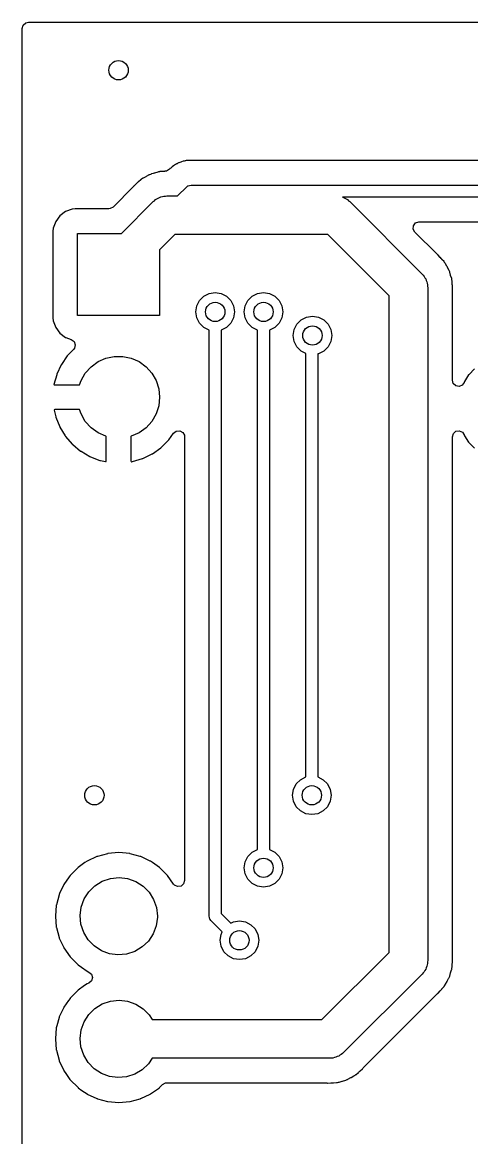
# Model space of a CAD drawing. Extents: x 175.5 to 201.5, y -108.8 to -70.5.
# Drawn here: x 175.51 to 184.81, y -93.58 to -70.51 of the extents above; entities that cross this region are included whole.
import ezdxf

# ---------------------------------------------------------------- set-up
doc = ezdxf.new("R2010")
doc.units = 0
doc.layers.add('BLACK', color=7, linetype='CONTINUOUS')

msp = doc.modelspace()

# ---------------------------------------------------------------- linework, layer by layer
at = {"layer": 'BLACK', "linetype": 'CONTINUOUS'}
for p, q in [((175.508, -70.6345), (175.529, -70.5664)), ((175.529, -70.5664), (175.582, -70.5199)), ((175.582, -70.5199), (175.635, -70.5085)), ((175.635, -70.5085), (198.747, -70.5085)), ((175.508, -108.365), (175.508, -70.6345)), ((178.881, -73.375), (178.861, -73.379)), ((178.883, -73.3744), (178.881, -73.375)), ((178.9, -73.3693), (178.883, -73.3744)), ((178.944, -73.3679), (178.9, -73.3693)), ((178.956, -73.367), (178.944, -73.3679)), ((178.96, -73.3665), (178.956, -73.367)), ((178.956, -73.367), (178.956, -73.367)), ((178.956, -73.367), (178.956, -73.367)), ((178.956, -73.367), (178.956, -73.367)), ((178.988, -73.3665), (178.96, -73.3665)), ((178.992, -73.3664), (178.988, -73.3665)), ((179.052, -73.3645), (178.992, -73.3664)), ((179.06, -73.3643), (179.052, -73.3645)), ((179.068, -73.366), (179.06, -73.3643)), ((179.079, -73.3665), (179.068, -73.366)), ((190.464, -73.3665), (179.079, -73.3665)), ((178.31, -73.6065), (178.245, -73.6276)), ((178.324, -73.605), (178.31, -73.6065)), ((178.344, -73.6014), (178.324, -73.605)), ((178.357, -73.5977), (178.344, -73.6014)), ((178.364, -73.5974), (178.357, -73.5977)), ((178.425, -73.5942), (178.364, -73.5974)), ((178.364, -73.5974), (178.364, -73.5974)), ((178.432, -73.5936), (178.425, -73.5942)), ((178.449, -73.5918), (178.432, -73.5936)), ((178.452, -73.5915), (178.449, -73.5918)), ((178.449, -73.5918), (178.449, -73.5918)), ((178.456, -73.5915), (178.452, -73.5915)), ((178.457, -73.5914), (178.456, -73.5915)), ((178.459, -73.5913), (178.457, -73.5914)), ((178.495, -73.5856), (178.459, -73.5911)), ((178.459, -73.5911), (178.459, -73.5913)), ((178.554, -73.5458), (178.495, -73.5856)), ((178.558, -73.5406), (178.554, -73.5458)), ((178.563, -73.5345), (178.558, -73.5406)), ((178.558, -73.5406), (178.558, -73.5406)), ((178.579, -73.5226), (178.563, -73.5345)), ((178.594, -73.5098), (178.579, -73.5226)), ((178.609, -73.4955), (178.594, -73.5098)), ((178.635, -73.4796), (178.609, -73.4955)), ((178.647, -73.4729), (178.635, -73.4796)), ((178.657, -73.4664), (178.647, -73.4729)), ((178.675, -73.4531), (178.657, -73.4664)), ((178.692, -73.4404), (178.675, -73.4531)), ((178.7, -73.4375), (178.692, -73.4404)), ((178.711, -73.433), (178.7, -73.4375)), ((178.7, -73.4375), (178.7, -73.4375)), ((178.729, -73.4243), (178.711, -73.433)), ((178.74, -73.418), (178.729, -73.4243)), ((178.746, -73.414), (178.74, -73.418)), ((178.74, -73.418), (178.74, -73.418)), ((178.789, -73.4016), (178.746, -73.414)), ((178.8, -73.3978), (178.789, -73.4016)), ((178.834, -73.3844), (178.8, -73.3978)), ((178.841, -73.3815), (178.834, -73.3844)), ((178.834, -73.3844), (178.834, -73.3844)), ((178.856, -73.3796), (178.841, -73.3815)), ((178.861, -73.379), (178.856, -73.3796)), ((177.891, -73.8239), (177.877, -73.8384)), ((177.899, -73.8179), (177.891, -73.8239)), ((177.907, -73.811), (177.899, -73.8179)), ((177.912, -73.8067), (177.907, -73.811)), ((177.958, -73.7654), (177.912, -73.8067)), ((177.963, -73.761), (177.958, -73.7654)), ((177.958, -73.7654), (177.958, -73.7654)), ((177.969, -73.7577), (177.963, -73.761)), ((177.975, -73.7539), (177.969, -73.7577)), ((177.969, -73.7577), (177.969, -73.7577)), ((177.992, -73.7427), (177.975, -73.7539)), ((177.997, -73.738), (177.992, -73.7427)), ((178.002, -73.7339), (177.997, -73.738)), ((177.997, -73.738), (177.997, -73.738)), ((178.008, -73.7309), (178.002, -73.7339)), ((178.063, -73.7028), (178.008, -73.7309)), ((178.008, -73.7309), (178.008, -73.7309)), ((178.069, -73.6997), (178.063, -73.7028)), ((178.123, -73.6688), (178.069, -73.6997)), ((178.128, -73.6655), (178.123, -73.6688)), ((178.142, -73.6611), (178.128, -73.6655)), ((178.16, -73.6536), (178.142, -73.6611)), ((178.173, -73.6472), (178.16, -73.6536)), ((178.179, -73.6455), (178.173, -73.6472)), ((178.218, -73.635), (178.179, -73.6455)), ((178.179, -73.6455), (178.179, -73.6455)), ((178.239, -73.6295), (178.218, -73.635)), ((178.245, -73.6276), (178.239, -73.6295)), ((177.8, -73.9152), (177.386, -74.3296)), ((177.813, -73.9001), (177.8, -73.9152)), ((177.817, -73.8941), (177.813, -73.9001)), ((177.821, -73.8887), (177.817, -73.8941)), ((177.817, -73.8941), (177.817, -73.8941)), ((177.872, -73.843), (177.821, -73.8887)), ((177.877, -73.8384), (177.872, -73.843)), ((178.723, -74.1), (178.912, -73.9116)), ((178.912, -73.9116), (178.929, -73.8983)), ((178.929, -73.8983), (178.932, -73.8948)), ((178.932, -73.8948), (178.935, -73.894)), ((178.935, -73.894), (178.94, -73.8901)), ((178.94, -73.8901), (178.97, -73.8837)), ((178.97, -73.8837), (179, -73.875)), ((179, -73.875), (190.5, -73.875)), ((177.559, -74.875), (178.217, -74.2172)), ((178.217, -74.2172), (178.243, -74.1987)), ((178.243, -74.1987), (178.265, -74.1764)), ((178.265, -74.1764), (178.293, -74.1621)), ((178.293, -74.1621), (178.318, -74.1436)), ((178.318, -74.1436), (178.348, -74.1339)), ((178.348, -74.1339), (178.376, -74.1196)), ((178.376, -74.1196), (178.407, -74.1147)), ((178.407, -74.1147), (178.437, -74.1049)), ((178.437, -74.1049), (178.469, -74.1049)), ((178.469, -74.1049), (178.5, -74.1)), ((178.5, -74.1), (178.723, -74.1)), ((190.448, -74.125), (182.134, -74.125)), ((182.134, -74.125), (182.152, -74.1339)), ((182.152, -74.1339), (182.182, -74.1436)), ((182.182, -74.1436), (182.207, -74.1621)), ((182.207, -74.1621), (182.235, -74.1764)), ((182.235, -74.1764), (182.257, -74.1987)), ((182.257, -74.1987), (182.283, -74.2172)), ((182.283, -74.2172), (183.783, -75.7172)), ((176.287, -74.5117), (176.199, -74.6283)), ((176.403, -74.4244), (176.287, -74.5117)), ((176.54, -74.3733), (176.403, -74.4244)), ((176.602, -74.3665), (176.54, -74.3733)), ((177.296, -74.3665), (176.602, -74.3665)), ((177.323, -74.3636), (177.296, -74.3665)), ((177.386, -74.3296), (177.323, -74.3636)), ((176.199, -74.6283), (176.148, -74.7647)), ((183.599, -74.7863), (183.604, -74.7155)), ((183.604, -74.7155), (183.647, -74.6586)), ((183.647, -74.6586), (183.714, -74.6338)), ((183.714, -74.6338), (183.723, -74.6335)), ((183.723, -74.6335), (189.849, -74.6335)), ((176.148, -74.7647), (176.141, -74.8269)), ((176.141, -74.8269), (176.141, -76.6231)), ((176.65, -76.575), (176.65, -74.875)), ((176.65, -74.875), (177.559, -74.875)), ((178.666, -74.9), (178.35, -75.2157)), ((181.834, -74.9), (178.666, -74.9)), ((183.1, -76.1657), (181.834, -74.9)), ((183.633, -74.8486), (183.599, -74.7863)), ((184.085, -75.3), (183.633, -74.8486)), ((178.35, -75.2157), (178.35, -76.575)), ((184.1, -75.3129), (184.085, -75.3)), ((184.104, -75.3157), (184.1, -75.3129)), ((184.111, -75.3211), (184.104, -75.3157)), ((184.116, -75.326), (184.111, -75.3211)), ((184.157, -75.372), (184.116, -75.326)), ((184.162, -75.3767), (184.157, -75.372)), ((184.176, -75.3913), (184.162, -75.3767)), ((184.178, -75.3938), (184.176, -75.3913)), ((184.189, -75.4072), (184.178, -75.3938)), ((184.193, -75.4122), (184.189, -75.4072)), ((184.235, -75.4581), (184.193, -75.4122)), ((184.235, -75.4582), (184.235, -75.4581)), ((184.239, -75.4631), (184.235, -75.4582)), ((184.242, -75.4688), (184.239, -75.4631)), ((184.246, -75.4752), (184.242, -75.4688)), ((184.242, -75.4688), (184.242, -75.4688)), ((184.257, -75.4915), (184.246, -75.4752)), ((184.266, -75.5025), (184.257, -75.4915)), ((184.291, -75.5512), (184.266, -75.5025)), ((184.297, -75.5634), (184.291, -75.5512)), ((184.3, -75.5692), (184.297, -75.5634)), ((184.335, -75.6284), (184.3, -75.5692)), ((184.337, -75.6347), (184.335, -75.6284)), ((184.339, -75.6418), (184.337, -75.6347)), ((184.337, -75.6347), (184.337, -75.6347)), ((184.346, -75.6601), (184.339, -75.6418)), ((184.353, -75.6726), (184.346, -75.6601)), ((184.355, -75.679), (184.353, -75.6726)), ((184.371, -75.7387), (184.355, -75.679)), ((184.355, -75.679), (184.355, -75.679)), ((183.783, -75.7172), (183.801, -75.7426)), ((183.801, -75.7426), (183.824, -75.7649)), ((183.824, -75.7649), (183.838, -75.7929)), ((183.838, -75.7929), (183.856, -75.8184)), ((183.856, -75.8184), (183.866, -75.8483)), ((183.866, -75.8483), (183.88, -75.8764)), ((183.88, -75.8764), (183.885, -75.9075)), ((183.885, -75.9075), (183.895, -75.9374)), ((184.372, -75.745), (184.371, -75.7387)), ((184.394, -75.8101), (184.372, -75.745)), ((184.394, -75.8166), (184.394, -75.8101)), ((184.395, -75.8241), (184.394, -75.8166)), ((184.394, -75.8166), (184.394, -75.8166)), ((184.399, -75.8435), (184.395, -75.8241)), ((184.402, -75.8571), (184.399, -75.8435)), ((184.403, -75.8637), (184.402, -75.8571)), ((184.406, -75.9254), (184.403, -75.8637)), ((184.403, -75.8637), (184.403, -75.8637)), ((179.265, -76.1764), (179.376, -76.1196)), ((179.376, -76.1196), (179.5, -76.1)), ((179.5, -76.1), (179.624, -76.1196)), ((179.624, -76.1196), (179.735, -76.1764)), ((180.265, -76.1764), (180.376, -76.1196)), ((180.376, -76.1196), (180.5, -76.1)), ((180.5, -76.1), (180.624, -76.1196)), ((180.624, -76.1196), (180.735, -76.1764)), ((183.895, -75.9374), (183.895, -75.9689)), ((183.895, -75.9689), (183.9, -76)), ((183.9, -76), (183.9, -89.9142)), ((184.406, -75.932), (184.406, -75.9254)), ((184.409, -75.9524), (184.406, -75.932)), ((184.409, -75.9729), (184.409, -75.9524)), ((184.409, -75.9795), (184.409, -75.9729)), ((184.411, -76.0329), (184.409, -75.9795)), ((184.409, -76.0814), (184.41, -76.0617)), ((184.409, -77.9151), (184.409, -76.0814)), ((184.41, -76.0617), (184.411, -76.0543)), ((184.412, -76.0478), (184.411, -76.0329)), ((184.411, -76.0543), (184.412, -76.0478)), ((179.1, -76.5), (179.12, -76.3764)), ((179.12, -76.3764), (179.176, -76.2649)), ((179.176, -76.2649), (179.265, -76.1764)), ((179.735, -76.1764), (179.824, -76.2649)), ((179.824, -76.2649), (179.88, -76.3764)), ((179.88, -76.3764), (179.9, -76.5)), ((180.1, -76.5), (180.12, -76.3764)), ((180.12, -76.3764), (180.176, -76.2649)), ((180.176, -76.2649), (180.265, -76.1764)), ((180.735, -76.1764), (180.824, -76.2649)), ((180.824, -76.2649), (180.88, -76.3764)), ((180.88, -76.3764), (180.9, -76.5)), ((183.1, -89.7485), (183.1, -76.1657)), ((178.35, -76.575), (176.65, -76.575)), ((179.12, -76.6236), (179.1, -76.5)), ((179.9, -76.5), (179.88, -76.6236)), ((180.12, -76.6236), (180.1, -76.5)), ((180.9, -76.5), (180.88, -76.6236)), ((181.389, -76.6073), (181.512, -76.5877)), ((181.512, -76.5877), (181.636, -76.6073)), ((176.141, -76.6231), (176.148, -76.6853)), ((176.148, -76.6853), (176.199, -76.8217)), ((176.199, -76.8217), (176.287, -76.9383)), ((179.176, -76.7351), (179.12, -76.6236)), ((179.265, -76.8236), (179.176, -76.7351)), ((179.375, -76.8797), (179.265, -76.8236)), ((179.735, -76.8236), (179.625, -76.8797)), ((179.824, -76.7351), (179.735, -76.8236)), ((179.88, -76.6236), (179.824, -76.7351)), ((180.176, -76.7351), (180.12, -76.6236)), ((180.265, -76.8236), (180.176, -76.7351)), ((180.375, -76.8797), (180.265, -76.8236)), ((180.735, -76.8236), (180.625, -76.8797)), ((180.824, -76.7351), (180.735, -76.8236)), ((180.88, -76.6236), (180.824, -76.7351)), ((181.132, -76.8641), (181.189, -76.7526)), ((181.189, -76.7526), (181.277, -76.6641)), ((181.277, -76.6641), (181.389, -76.6073)), ((181.636, -76.6073), (181.747, -76.6641)), ((181.747, -76.6641), (181.836, -76.7526)), ((181.836, -76.7526), (181.893, -76.8641)), ((176.287, -76.9383), (176.403, -77.0256)), ((176.403, -77.0256), (176.412, -77.0288)), ((176.412, -77.0288), (176.412, -77.0288)), ((176.412, -77.0288), (176.521, -77.0697)), ((179.375, -89), (179.375, -76.8797)), ((179.625, -76.8797), (179.625, -88.9482)), ((180.375, -87.6203), (180.375, -76.8797)), ((180.625, -76.8797), (180.625, -87.6203)), ((181.112, -76.9877), (181.132, -76.8641)), ((181.132, -77.1113), (181.112, -76.9877)), ((181.893, -76.8641), (181.912, -76.9877)), ((181.912, -76.9877), (181.893, -77.1113)), ((176.568, -77.2748), (176.445, -77.4037)), ((176.521, -77.0697), (176.578, -77.1124)), ((176.587, -77.2483), (176.568, -77.2748)), ((176.578, -77.1124), (176.602, -77.1789)), ((176.602, -77.1789), (176.587, -77.2483)), ((181.189, -77.2228), (181.132, -77.1113)), ((181.277, -77.3113), (181.189, -77.2228)), ((181.836, -77.2228), (181.747, -77.3113)), ((181.893, -77.1113), (181.836, -77.2228)), ((176.438, -77.4117), (176.318, -77.5876)), ((176.445, -77.4037), (176.438, -77.4117)), ((176.931, -77.6333), (177.075, -77.5289)), ((177.075, -77.5289), (177.237, -77.4566)), ((177.237, -77.4566), (177.411, -77.4197)), ((177.411, -77.4197), (177.589, -77.4197)), ((177.589, -77.4197), (177.763, -77.4566)), ((177.763, -77.4566), (177.925, -77.5289)), ((177.925, -77.5289), (178.069, -77.6333)), ((181.375, -77.3611), (181.277, -77.3113)), ((181.375, -86.1203), (181.375, -77.3611)), ((181.636, -77.3681), (181.625, -77.3699)), ((181.625, -77.3699), (181.625, -86.1203)), ((181.747, -77.3113), (181.636, -77.3681)), ((176.313, -77.5966), (176.223, -77.7898)), ((176.318, -77.5876), (176.313, -77.5966)), ((176.812, -77.7654), (176.931, -77.6333)), ((178.069, -77.6333), (178.188, -77.7654)), ((184.866, -77.6795), (184.754, -77.7921)), ((176.22, -77.7995), (176.164, -77.9992)), ((176.223, -77.7898), (176.22, -77.7995)), ((176.694, -78.011), (176.723, -77.9193)), ((176.723, -77.9193), (176.812, -77.7654)), ((178.188, -77.7654), (178.277, -77.9193)), ((178.277, -77.9193), (178.331, -78.0883)), ((184.426, -77.9795), (184.409, -77.9151)), ((184.478, -78.0279), (184.426, -77.9795)), ((184.651, -77.9587), (184.614, -78.0132)), ((184.652, -77.9589), (184.651, -77.9587)), ((184.653, -77.9563), (184.652, -77.9589)), ((184.654, -77.9548), (184.653, -77.9563)), ((184.655, -77.9522), (184.654, -77.9548)), ((184.661, -77.9391), (184.655, -77.9522)), ((184.745, -77.8035), (184.661, -77.9391)), ((184.754, -77.7921), (184.745, -77.8035)), ((176.164, -77.9992), (176.166, -78.0076)), ((176.166, -78.0076), (176.178, -78.011)), ((176.178, -78.011), (176.694, -78.011)), ((178.331, -78.0883), (178.35, -78.265)), ((184.548, -78.0404), (184.478, -78.0279)), ((184.614, -78.0132), (184.548, -78.0404)), ((178.331, -78.4417), (178.277, -78.6107)), ((178.35, -78.265), (178.331, -78.4417)), ((176.17, -78.523), (176.168, -78.533)), ((176.168, -78.533), (176.199, -78.6674)), ((176.183, -78.519), (176.17, -78.523)), ((176.694, -78.519), (176.183, -78.519)), ((176.199, -78.6674), (176.202, -78.6773)), ((176.202, -78.6773), (176.282, -78.8746)), ((176.723, -78.6107), (176.694, -78.519)), ((176.812, -78.7646), (176.723, -78.6107)), ((178.277, -78.6107), (178.188, -78.7646)), ((176.282, -78.8746), (176.286, -78.8838)), ((176.286, -78.8838), (176.398, -79.0654)), ((176.931, -78.8967), (176.812, -78.7646)), ((177.075, -79.0011), (176.931, -78.8967)), ((178.069, -78.8967), (177.925, -79.0011)), ((178.188, -78.7646), (178.069, -78.8967)), ((176.398, -79.0654), (176.404, -79.0737)), ((176.404, -79.0737), (176.543, -79.2347)), ((177.237, -79.0734), (177.075, -79.0011)), ((177.246, -79.0752), (177.237, -79.0734)), ((177.246, -79.5841), (177.246, -79.0752)), ((177.763, -79.0734), (177.754, -79.0752)), ((177.754, -79.0752), (177.754, -79.5835)), ((177.925, -79.0011), (177.763, -79.0734)), ((178.534, -79.1518), (178.541, -79.144)), ((178.541, -79.144), (178.638, -79.0084)), ((178.638, -79.0084), (178.694, -78.9647)), ((178.694, -78.9647), (178.765, -78.9583)), ((178.765, -78.9583), (178.828, -78.9911)), ((178.828, -78.9911), (178.863, -79.0527)), ((178.863, -79.0527), (178.867, -79.0819)), ((178.867, -79.0819), (178.867, -88.2635)), ((184.409, -79.0844), (184.429, -79.0163)), ((184.409, -89.8328), (184.409, -79.0844)), ((184.429, -79.0163), (184.482, -78.9698)), ((184.482, -78.9698), (184.552, -78.9597)), ((184.552, -78.9597), (184.617, -78.9892)), ((184.617, -78.9892), (184.654, -79.0446)), ((184.654, -79.0446), (184.655, -79.049)), ((184.655, -79.049), (184.662, -79.0621)), ((184.662, -79.0621), (184.745, -79.1975)), ((176.543, -79.2347), (176.551, -79.2419)), ((176.551, -79.2419), (176.714, -79.3779)), ((178.202, -79.4325), (178.375, -79.3088)), ((178.375, -79.3088), (178.383, -79.3021)), ((178.383, -79.3021), (178.534, -79.1518)), ((184.745, -79.1975), (184.754, -79.2089)), ((184.754, -79.2089), (184.867, -79.3214)), ((176.714, -79.3779), (176.723, -79.3838)), ((176.723, -79.3838), (176.907, -79.4913)), ((176.907, -79.4913), (176.916, -79.4957)), ((176.916, -79.4957), (177.115, -79.5717)), ((177.115, -79.5717), (177.125, -79.5746)), ((177.125, -79.5746), (177.228, -79.5956)), ((177.228, -79.5956), (177.242, -79.5944)), ((177.242, -79.5944), (177.246, -79.5841)), ((177.754, -79.5835), (177.758, -79.5974)), ((177.758, -79.5974), (177.771, -79.5994)), ((177.771, -79.5994), (177.778, -79.5985)), ((177.778, -79.5985), (177.788, -79.5964)), ((177.788, -79.5964), (177.992, -79.5352)), ((177.992, -79.5352), (178.002, -79.5314)), ((178.002, -79.5314), (178.193, -79.4377)), ((178.193, -79.4377), (178.202, -79.4325)), ((181.12, -86.3764), (181.176, -86.2649)), ((181.176, -86.2649), (181.265, -86.1764)), ((181.265, -86.1764), (181.375, -86.1203)), ((181.625, -86.1203), (181.735, -86.1764)), ((181.735, -86.1764), (181.824, -86.2649)), ((181.824, -86.2649), (181.88, -86.3764)), ((181.1, -86.5), (181.12, -86.3764)), ((181.12, -86.6236), (181.1, -86.5)), ((181.88, -86.3764), (181.9, -86.5)), ((181.9, -86.5), (181.88, -86.6236)), ((181.176, -86.7351), (181.12, -86.6236)), ((181.265, -86.8236), (181.176, -86.7351)), ((181.824, -86.7351), (181.735, -86.8236)), ((181.88, -86.6236), (181.824, -86.7351)), ((181.376, -86.8804), (181.265, -86.8236)), ((181.5, -86.9), (181.376, -86.8804)), ((181.624, -86.8804), (181.5, -86.9)), ((181.735, -86.8236), (181.624, -86.8804)), ((180.176, -87.7649), (180.265, -87.6764)), ((180.265, -87.6764), (180.375, -87.6203)), ((180.625, -87.6203), (180.735, -87.6764)), ((180.735, -87.6764), (180.824, -87.7649)), ((176.805, -87.8927), (176.665, -87.9906)), ((176.848, -87.8625), (176.805, -87.8927)), ((176.853, -87.8602), (176.848, -87.8625)), ((177.051, -87.768), (176.853, -87.8602)), ((176.853, -87.8602), (176.853, -87.8602)), ((177.056, -87.7657), (177.051, -87.768)), ((177.051, -87.768), (177.051, -87.768)), ((177.061, -87.7643), (177.056, -87.7657)), ((177.272, -87.7079), (177.061, -87.7643)), ((177.061, -87.7643), (177.061, -87.7643)), ((177.277, -87.7065), (177.272, -87.7079)), ((177.272, -87.7079), (177.272, -87.7079)), ((177.505, -87.6865), (177.277, -87.7065)), ((177.733, -87.7065), (177.505, -87.6865)), ((177.738, -87.7079), (177.733, -87.7065)), ((177.949, -87.7643), (177.738, -87.7079)), ((177.738, -87.7079), (177.738, -87.7079)), ((177.954, -87.7657), (177.949, -87.7643)), ((177.949, -87.7643), (177.949, -87.7643)), ((177.959, -87.768), (177.954, -87.7657)), ((178.157, -87.8602), (177.959, -87.768)), ((177.959, -87.768), (177.959, -87.768)), ((178.162, -87.8625), (178.157, -87.8602)), ((178.157, -87.8602), (178.157, -87.8602)), ((178.205, -87.8927), (178.162, -87.8625)), ((178.345, -87.9906), (178.205, -87.8927)), ((180.1, -88), (180.12, -87.8764)), ((180.12, -87.8764), (180.176, -87.7649)), ((180.824, -87.7649), (180.88, -87.8764)), ((180.88, -87.8764), (180.9, -88)), ((176.661, -87.9938), (176.499, -88.1557)), ((176.665, -87.9906), (176.661, -87.9938)), ((176.665, -87.9906), (176.665, -87.9906)), ((178.349, -87.9938), (178.345, -87.9906)), ((178.345, -87.9906), (178.345, -87.9906)), ((178.511, -88.1557), (178.349, -87.9938)), ((180.12, -88.1236), (180.1, -88)), ((180.176, -88.2351), (180.12, -88.1236)), ((180.88, -88.1236), (180.824, -88.2351)), ((180.9, -88), (180.88, -88.1236)), ((176.365, -88.3482), (176.28, -88.5312)), ((176.367, -88.3433), (176.365, -88.3482)), ((176.365, -88.3482), (176.365, -88.3482)), ((176.475, -88.1899), (176.367, -88.3433)), ((176.496, -88.1602), (176.475, -88.1899)), ((176.499, -88.1557), (176.496, -88.1602)), ((176.496, -88.1602), (176.496, -88.1602)), ((176.885, -88.4944), (177.012, -88.3696)), ((177.012, -88.3696), (177.164, -88.2761)), ((177.164, -88.2761), (177.333, -88.2187)), ((177.333, -88.2187), (177.511, -88.2)), ((177.511, -88.2), (177.688, -88.2211)), ((177.688, -88.2211), (177.856, -88.281)), ((177.856, -88.281), (178.006, -88.3765)), ((178.514, -88.1602), (178.511, -88.1557)), ((178.637, -88.3358), (178.514, -88.1602)), ((178.514, -88.1602), (178.514, -88.1602)), ((178.658, -88.3587), (178.637, -88.3358)), ((178.723, -88.3882), (178.658, -88.3587)), ((178.846, -88.3316), (178.793, -88.3781)), ((178.867, -88.2635), (178.846, -88.3316)), ((180.265, -88.3236), (180.176, -88.2351)), ((180.376, -88.3804), (180.265, -88.3236)), ((180.735, -88.3236), (180.624, -88.3804)), ((180.824, -88.2351), (180.735, -88.3236)), ((176.269, -88.5561), (176.213, -88.7666)), ((176.271, -88.5508), (176.269, -88.5561)), ((176.269, -88.5561), (176.269, -88.5561)), ((176.28, -88.5312), (176.271, -88.5508)), ((176.788, -88.6443), (176.885, -88.4944)), ((178.006, -88.3765), (178.132, -88.5031)), ((178.132, -88.5031), (178.226, -88.6543)), ((178.793, -88.3781), (178.723, -88.3882)), ((180.5, -88.4), (180.376, -88.3804)), ((180.624, -88.3804), (180.5, -88.4)), ((176.211, -88.7719), (176.192, -89)), ((176.213, -88.7666), (176.211, -88.7719)), ((176.705, -88.9888), (176.727, -88.8119)), ((176.727, -88.8119), (176.788, -88.6443)), ((178.226, -88.6543), (178.285, -88.8228)), ((178.285, -88.8228), (178.305, -89)), ((176.192, -89), (176.211, -89.2281)), ((176.722, -89.1663), (176.705, -88.9888)), ((178.305, -89.0223), (178.28, -89.199)), ((178.305, -89), (178.305, -89.0223)), ((179.384, -89.0295), (179.375, -89)), ((179.39, -89.0596), (179.384, -89.0295)), ((179.394, -89.0648), (179.39, -89.0596)), ((179.395, -89.0675), (179.394, -89.0648)), ((179.625, -88.9482), (179.823, -89.1466)), ((176.211, -89.2281), (176.213, -89.2334)), ((176.213, -89.2334), (176.213, -89.2334)), ((176.213, -89.2334), (176.269, -89.4422)), ((176.779, -89.3356), (176.722, -89.1663)), ((178.28, -89.199), (178.217, -89.3657)), ((179.398, -89.0706), (179.395, -89.0675)), ((179.412, -89.0884), (179.398, -89.0706)), ((179.647, -89.3234), (179.412, -89.0884)), ((179.823, -89.1466), (179.876, -89.1196)), ((179.876, -89.1196), (180, -89.1)), ((180, -89.1), (180.124, -89.1196)), ((180.124, -89.1196), (180.235, -89.1764)), ((180.235, -89.1764), (180.324, -89.2649)), ((180.324, -89.2649), (180.38, -89.3764)), ((176.269, -89.4422), (176.271, -89.4492)), ((176.271, -89.4492), (176.273, -89.4542)), ((176.273, -89.4542), (176.273, -89.4542)), ((176.273, -89.4542), (176.365, -89.6518)), ((176.871, -89.4881), (176.779, -89.3356)), ((176.995, -89.6164), (176.871, -89.4881)), ((178.118, -89.5142), (177.989, -89.6372)), ((178.217, -89.3657), (178.118, -89.5142)), ((179.6, -89.5), (179.62, -89.3764)), ((179.62, -89.6236), (179.6, -89.5)), ((179.62, -89.3764), (179.647, -89.3234)), ((180.38, -89.3764), (180.4, -89.5)), ((180.4, -89.5), (180.38, -89.6236)), ((176.365, -89.6518), (176.365, -89.6518)), ((176.365, -89.6518), (176.367, -89.6567)), ((176.367, -89.6567), (176.499, -89.8443)), ((177.144, -89.7141), (176.995, -89.6164)), ((177.311, -89.7762), (177.144, -89.7141)), ((177.835, -89.7285), (177.666, -89.7837)), ((177.989, -89.6372), (177.835, -89.7285)), ((179.676, -89.7351), (179.62, -89.6236)), ((179.765, -89.8236), (179.676, -89.7351)), ((180.324, -89.7351), (180.235, -89.8236)), ((180.38, -89.6236), (180.324, -89.7351)), ((181.709, -91.14), (183.1, -89.7485)), ((176.499, -89.8443), (176.661, -90.0062)), ((177.488, -89.7998), (177.311, -89.7762)), ((177.666, -89.7837), (177.488, -89.7998)), ((179.876, -89.8804), (179.765, -89.8236)), ((180, -89.9), (179.876, -89.8804)), ((180.124, -89.8804), (180, -89.9)), ((180.235, -89.8236), (180.124, -89.8804)), ((183.895, -89.9768), (183.885, -90.0067)), ((183.9, -89.9142), (183.895, -89.9453)), ((183.895, -89.9453), (183.895, -89.9768)), ((184.403, -90.0439), (184.406, -89.9888)), ((184.406, -89.9823), (184.408, -89.9651)), ((184.406, -89.9888), (184.406, -89.9823)), ((184.408, -89.9651), (184.409, -89.9618)), ((184.408, -89.9651), (184.408, -89.9651)), ((184.41, -89.8525), (184.409, -89.8328)), ((184.409, -89.9347), (184.412, -89.873)), ((184.409, -89.9413), (184.409, -89.9347)), ((184.409, -89.9618), (184.409, -89.9413)), ((184.412, -89.8664), (184.41, -89.8525)), ((184.412, -89.873), (184.412, -89.8664)), ((184.412, -89.873), (184.412, -89.873)), ((176.661, -90.0062), (176.665, -90.0094)), ((176.665, -90.0094), (176.665, -90.0094)), ((176.665, -90.0094), (176.733, -90.0571)), ((176.733, -90.0571), (176.848, -90.1375)), ((176.848, -90.1375), (176.853, -90.1398)), ((176.853, -90.1398), (176.853, -90.1398)), ((176.853, -90.1398), (176.887, -90.1558)), ((176.887, -90.1558), (176.941, -90.2027)), ((176.941, -90.2027), (176.96, -90.271)), ((183.783, -90.1971), (182.157, -91.8228)), ((183.801, -90.1716), (183.783, -90.1971)), ((183.824, -90.1493), (183.801, -90.1716)), ((183.838, -90.1213), (183.824, -90.1493)), ((183.856, -90.0958), (183.838, -90.1213)), ((183.866, -90.0659), (183.856, -90.0958)), ((183.88, -90.0378), (183.866, -90.0659)), ((183.885, -90.0067), (183.88, -90.0378)), ((184.353, -90.2416), (184.371, -90.1755)), ((184.371, -90.1755), (184.372, -90.1692)), ((184.372, -90.1692), (184.392, -90.1104)), ((184.392, -90.1104), (184.394, -90.1041)), ((184.392, -90.1104), (184.392, -90.1104)), ((184.394, -90.1041), (184.395, -90.0901)), ((184.395, -90.0901), (184.399, -90.0707)), ((184.399, -90.0707), (184.402, -90.0571)), ((184.402, -90.0571), (184.403, -90.0439)), ((176.798, -90.4377), (176.665, -90.5306)), ((176.848, -90.4025), (176.798, -90.4377)), ((176.853, -90.4002), (176.848, -90.4025)), ((176.887, -90.3842), (176.853, -90.4002)), ((176.853, -90.4002), (176.853, -90.4002)), ((176.94, -90.339), (176.887, -90.3842)), ((176.96, -90.271), (176.94, -90.339)), ((184.235, -90.4561), (184.239, -90.4512)), ((184.239, -90.4512), (184.242, -90.4454)), ((184.242, -90.4454), (184.246, -90.439)), ((184.242, -90.4454), (184.242, -90.4454)), ((184.246, -90.439), (184.257, -90.4227)), ((184.257, -90.4227), (184.262, -90.4169)), ((184.262, -90.4169), (184.266, -90.4117)), ((184.262, -90.4169), (184.262, -90.4169)), ((184.266, -90.4117), (184.269, -90.4056)), ((184.269, -90.4056), (184.297, -90.3508)), ((184.297, -90.3508), (184.3, -90.345)), ((184.3, -90.345), (184.331, -90.2915)), ((184.331, -90.2915), (184.335, -90.2858)), ((184.335, -90.2858), (184.339, -90.2724)), ((184.339, -90.2724), (184.346, -90.2541)), ((184.346, -90.2541), (184.353, -90.2416)), ((176.661, -90.5338), (176.499, -90.6957)), ((176.665, -90.5306), (176.661, -90.5338)), ((176.665, -90.5306), (176.665, -90.5306)), ((182.574, -92.1248), (184.085, -90.6142)), ((184.085, -90.6142), (184.1, -90.6014)), ((184.1, -90.6014), (184.106, -90.597)), ((184.106, -90.597), (184.111, -90.5931)), ((184.106, -90.597), (184.106, -90.597)), ((184.111, -90.5931), (184.157, -90.5423)), ((184.157, -90.5423), (184.162, -90.5375)), ((184.162, -90.5375), (184.176, -90.523)), ((184.176, -90.523), (184.189, -90.507)), ((184.189, -90.507), (184.193, -90.502)), ((184.193, -90.502), (184.235, -90.4561)), ((184.235, -90.4561), (184.235, -90.4561)), ((176.365, -90.8882), (176.273, -91.0858)), ((176.367, -90.8833), (176.365, -90.8882)), ((176.365, -90.8882), (176.365, -90.8882)), ((176.464, -90.746), (176.367, -90.8833)), ((176.496, -90.7002), (176.464, -90.746)), ((176.499, -90.6957), (176.496, -90.7002)), ((176.496, -90.7002), (176.496, -90.7002)), ((176.885, -91.0344), (177.012, -90.9096)), ((177.012, -90.9096), (177.164, -90.8161)), ((177.164, -90.8161), (177.333, -90.7587)), ((177.333, -90.7587), (177.511, -90.74)), ((177.511, -90.74), (177.688, -90.7611)), ((177.688, -90.7611), (177.856, -90.821)), ((177.856, -90.821), (178.006, -90.9165)), ((176.269, -91.0961), (176.222, -91.2721)), ((176.271, -91.0908), (176.269, -91.0961)), ((176.269, -91.0961), (176.269, -91.0961)), ((176.273, -91.0858), (176.271, -91.0908)), ((176.788, -91.1843), (176.885, -91.0344)), ((178.006, -90.9165), (178.132, -91.0431)), ((178.132, -91.0431), (178.193, -91.14)), ((178.193, -91.14), (181.709, -91.14)), ((176.211, -91.3119), (176.192, -91.54)), ((176.222, -91.2721), (176.211, -91.3119)), ((176.705, -91.5288), (176.727, -91.3519)), ((176.727, -91.3519), (176.788, -91.1843)), ((176.192, -91.54), (176.211, -91.7681)), ((176.722, -91.7063), (176.705, -91.5288)), ((176.211, -91.7681), (176.213, -91.7734)), ((176.213, -91.7734), (176.213, -91.7734)), ((176.213, -91.7734), (176.268, -91.9801)), ((176.779, -91.8756), (176.722, -91.7063)), ((182.157, -91.8228), (182.132, -91.8413)), ((176.268, -91.9801), (176.271, -91.9892)), ((176.271, -91.9892), (176.273, -91.9942)), ((176.273, -91.9942), (176.273, -91.9942)), ((176.273, -91.9942), (176.365, -92.1918)), ((176.871, -92.0281), (176.779, -91.8756)), ((176.995, -92.1564), (176.871, -92.0281)), ((178.118, -92.0542), (177.989, -92.1772)), ((178.194, -91.94), (178.118, -92.0542)), ((181.874, -91.94), (178.194, -91.94)), ((181.905, -91.9351), (181.874, -91.94)), ((181.937, -91.9351), (181.905, -91.9351)), ((181.967, -91.9253), (181.937, -91.9351)), ((181.998, -91.9204), (181.967, -91.9253)), ((182.026, -91.9061), (181.998, -91.9204)), ((182.056, -91.8964), (182.026, -91.9061)), ((182.081, -91.8779), (182.056, -91.8964)), ((182.109, -91.8636), (182.081, -91.8779)), ((182.132, -91.8413), (182.109, -91.8636)), ((176.365, -92.1918), (176.365, -92.1918)), ((176.365, -92.1918), (176.367, -92.1967)), ((176.367, -92.1967), (176.393, -92.2333)), ((176.393, -92.2333), (176.493, -92.3766)), ((177.144, -92.2541), (176.995, -92.1564)), ((177.311, -92.3162), (177.144, -92.2541)), ((177.835, -92.2685), (177.666, -92.3237)), ((177.989, -92.1772), (177.835, -92.2685)), ((182.372, -92.3061), (182.383, -92.2973)), ((182.383, -92.2973), (182.399, -92.2861)), ((182.399, -92.2861), (182.405, -92.2823)), ((182.405, -92.2823), (182.411, -92.279)), ((182.405, -92.2823), (182.405, -92.2823)), ((182.411, -92.279), (182.416, -92.2746)), ((182.416, -92.2746), (182.462, -92.2333)), ((182.416, -92.2746), (182.416, -92.2746)), ((182.462, -92.2333), (182.467, -92.229)), ((182.467, -92.229), (182.48, -92.2181)), ((182.48, -92.2181), (182.483, -92.2161)), ((182.483, -92.2161), (182.497, -92.2016)), ((182.497, -92.2016), (182.502, -92.197)), ((182.502, -92.197), (182.548, -92.1557)), ((182.548, -92.1557), (182.553, -92.1513)), ((182.553, -92.1513), (182.561, -92.1399)), ((182.561, -92.1399), (182.574, -92.1248)), ((176.493, -92.3766), (176.499, -92.3843)), ((176.499, -92.3843), (176.661, -92.5462)), ((177.488, -92.3398), (177.311, -92.3162)), ((177.666, -92.3237), (177.488, -92.3398)), ((178.349, -92.5462), (178.41, -92.4854)), ((178.41, -92.4854), (178.472, -92.4514)), ((178.472, -92.4514), (178.499, -92.4485)), ((178.499, -92.4485), (181.793, -92.4485)), ((181.793, -92.4485), (181.813, -92.4501)), ((181.813, -92.4501), (181.826, -92.4523)), ((181.826, -92.4523), (181.833, -92.4519)), ((181.833, -92.4519), (181.895, -92.4487)), ((181.833, -92.4519), (181.833, -92.4519)), ((181.895, -92.4487), (181.901, -92.4485)), ((181.901, -92.4485), (181.922, -92.4485)), ((181.922, -92.4485), (181.925, -92.4482)), ((181.925, -92.4482), (181.942, -92.4464)), ((181.925, -92.4482), (181.925, -92.4482)), ((181.942, -92.4464), (181.949, -92.4458)), ((181.949, -92.4458), (182.011, -92.4426)), ((182.011, -92.4426), (182.017, -92.4423)), ((182.011, -92.4426), (182.011, -92.4426)), ((182.017, -92.4423), (182.023, -92.4405)), ((182.023, -92.4405), (182.031, -92.4386)), ((182.023, -92.4405), (182.023, -92.4405)), ((182.031, -92.4386), (182.05, -92.435)), ((182.05, -92.435), (182.058, -92.4342)), ((182.058, -92.4342), (182.064, -92.4335)), ((182.058, -92.4342), (182.058, -92.4342)), ((182.064, -92.4335), (182.129, -92.4124)), ((182.129, -92.4124), (182.136, -92.4105)), ((182.136, -92.4105), (182.202, -92.3928)), ((182.202, -92.3928), (182.214, -92.3864)), ((182.214, -92.3864), (182.232, -92.3789)), ((182.232, -92.3789), (182.239, -92.3766)), ((182.239, -92.3766), (182.246, -92.3745)), ((182.239, -92.3766), (182.239, -92.3766)), ((182.246, -92.3745), (182.305, -92.3403)), ((182.305, -92.3403), (182.311, -92.3372)), ((182.311, -92.3372), (182.372, -92.3061)), ((176.661, -92.5462), (176.665, -92.5494)), ((176.665, -92.5494), (176.665, -92.5494)), ((176.665, -92.5494), (176.743, -92.6041)), ((176.743, -92.6041), (176.848, -92.6775)), ((176.848, -92.6775), (176.853, -92.6798)), ((176.853, -92.6798), (176.853, -92.6798)), ((176.853, -92.6798), (177.051, -92.772)), ((177.959, -92.772), (178.157, -92.6798)), ((178.157, -92.6798), (178.162, -92.6775)), ((178.157, -92.6798), (178.157, -92.6798)), ((178.162, -92.6775), (178.267, -92.6041)), ((178.267, -92.6041), (178.345, -92.5494)), ((178.345, -92.5494), (178.349, -92.5462)), ((178.345, -92.5494), (178.345, -92.5494)), ((177.051, -92.772), (177.056, -92.7743)), ((177.056, -92.7743), (177.061, -92.7757)), ((177.061, -92.7757), (177.061, -92.7757)), ((177.061, -92.7757), (177.272, -92.8321)), ((177.272, -92.8321), (177.272, -92.8321)), ((177.272, -92.8321), (177.277, -92.8335)), ((177.277, -92.8335), (177.505, -92.8535)), ((177.505, -92.8535), (177.733, -92.8335)), ((177.733, -92.8335), (177.738, -92.8321)), ((177.738, -92.8321), (177.949, -92.7757)), ((177.738, -92.8321), (177.738, -92.8321)), ((177.949, -92.7757), (177.954, -92.7743)), ((177.949, -92.7757), (177.949, -92.7757)), ((177.954, -92.7743), (177.959, -92.772))]:
    msp.add_line(p, q, dxfattribs=at)
at = {"layer": 'BLACK'}
for centre in [(177.5, -71.5), (179.5, -76.5), (180.5, -76.5), (181.512, -76.9877), (177, -86.5), (181.5, -86.5), (180.5, -88), (180, -89.5)]:
    msp.add_circle(centre, 0.2, dxfattribs=at)

doc.saveas('drawing.dxf')
